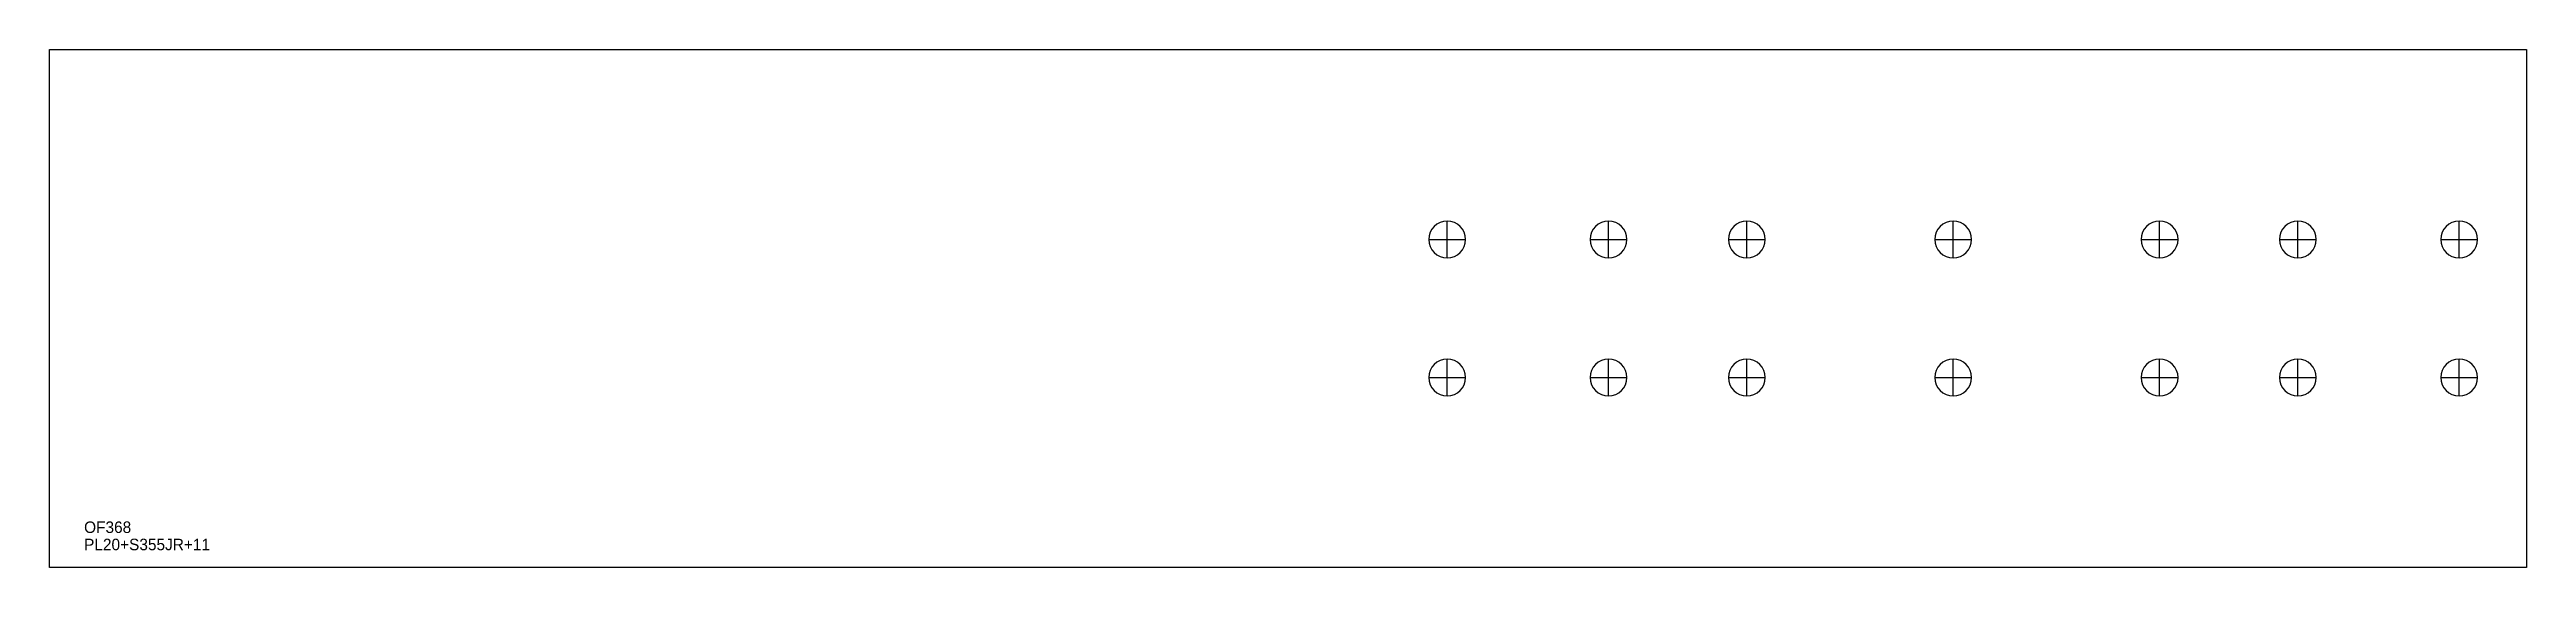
# Model space of a CAD drawing. Extents: x 0 to 2150, y 0 to 450.
import ezdxf

# ---------------------------------------------------------------- set-up
doc = ezdxf.new("R2010")
doc.units = 0
for name, color, linetype in [('30', 7, 'CONTINUOUS'), ('CUT', 7, 'CONTINUOUS'), ('SCRIBE', 3, 'CONTINUOUS'), ('TEXT', 7, 'CONTINUOUS')]:
    doc.layers.add(name, color=color, linetype=linetype)

msp = doc.modelspace()

# ---------------------------------------------------------------- linework, layer by layer
at = {"layer": '30', "color": 7, "linetype": 'CONTINUOUS'}
for p, q in [((1213.12, 269), (1213.12, 301)), ((1353.12, 269), (1353.12, 301)), ((1473.12, 269), (1473.12, 301)), ((1652.27, 269), (1652.27, 301)), ((1831.43, 269), (1831.43, 301)), ((1951.43, 269), (1951.43, 301)), ((2091.43, 269), (2091.43, 301)), ((1197.12, 285), (1229.12, 285)), ((1337.12, 285), (1369.12, 285)), ((1457.12, 285), (1489.12, 285)), ((1636.27, 285), (1668.27, 285)), ((1815.43, 285), (1847.43, 285)), ((1935.43, 285), (1967.43, 285)), ((2075.43, 285), (2107.43, 285)), ((1213.12, 149), (1213.12, 181)), ((1353.12, 149), (1353.12, 181)), ((1473.12, 149), (1473.12, 181)), ((1652.27, 149), (1652.27, 181)), ((1831.43, 149), (1831.43, 181)), ((1951.43, 149), (1951.43, 181)), ((2091.43, 149), (2091.43, 181)), ((1197.12, 165), (1229.12, 165)), ((1337.12, 165), (1369.12, 165)), ((1457.12, 165), (1489.12, 165)), ((1636.27, 165), (1668.27, 165)), ((1815.43, 165), (1847.43, 165)), ((1935.43, 165), (1967.43, 165)), ((2075.43, 165), (2107.43, 165))]:
    msp.add_line(p, q, dxfattribs=at)
for points in [[(1213.12, 301, 1), (1213.12, 269, 1)], [(1353.12, 301, 1), (1353.12, 269, 1)], [(1473.12, 301, 1), (1473.12, 269, 1)], [(1652.27, 301, 1), (1652.27, 269, 1)], [(1831.43, 301, 1), (1831.43, 269, 1)], [(1951.43, 301, 1), (1951.43, 269, 1)], [(2091.43, 301, 1), (2091.43, 269, 1)], [(1213.12, 181, 1), (1213.12, 149, 1)], [(1353.12, 181, 1), (1353.12, 149, 1)], [(1473.12, 181, 1), (1473.12, 149, 1)], [(1652.27, 181, 1), (1652.27, 149, 1)], [(1831.43, 181, 1), (1831.43, 149, 1)], [(1951.43, 181, 1), (1951.43, 149, 1)], [(2091.43, 181, 1), (2091.43, 149, 1)]]:
    msp.add_lwpolyline(points, format="xyb", close=True, dxfattribs=at)
at = {"layer": 'CUT', "color": 7, "linetype": 'CONTINUOUS'}
msp.add_lwpolyline([(0, 0), (0, 450), (2149.84, 450), (2149.84, 0)], close=True, dxfattribs=at)

# ---------------------------------------------------------------- texts
at = {"layer": 'SCRIBE', "color": 3}
msp.add_text('OF368', height=10, dxfattribs=at).set_placement((30, 30))
at = {"layer": 'TEXT', "color": 7}
msp.add_text('PL20+S355JR+11', height=10, dxfattribs=at).set_placement((30, 15))

doc.saveas('drawing.dxf')
